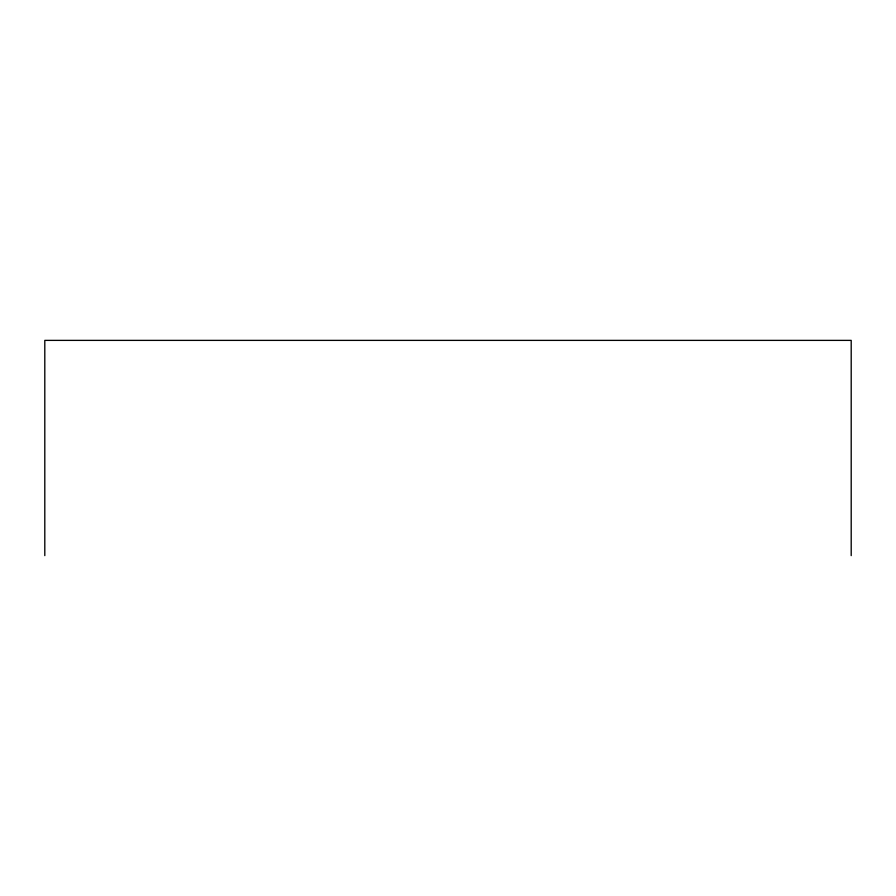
<?xml version="1.0" encoding="UTF-8"?>
<svg xmlns="http://www.w3.org/2000/svg" width="896" height="896" viewBox="0 0 896 896"><rect width="100%" height="100%" fill="white"/><g stroke="black" fill="none" stroke-linecap="round" stroke-linejoin="round"><path stroke-width="1.34" d="M851.2 555.621L851.2 340.379L44.8 340.379L44.8 555.621"/></g></svg>
